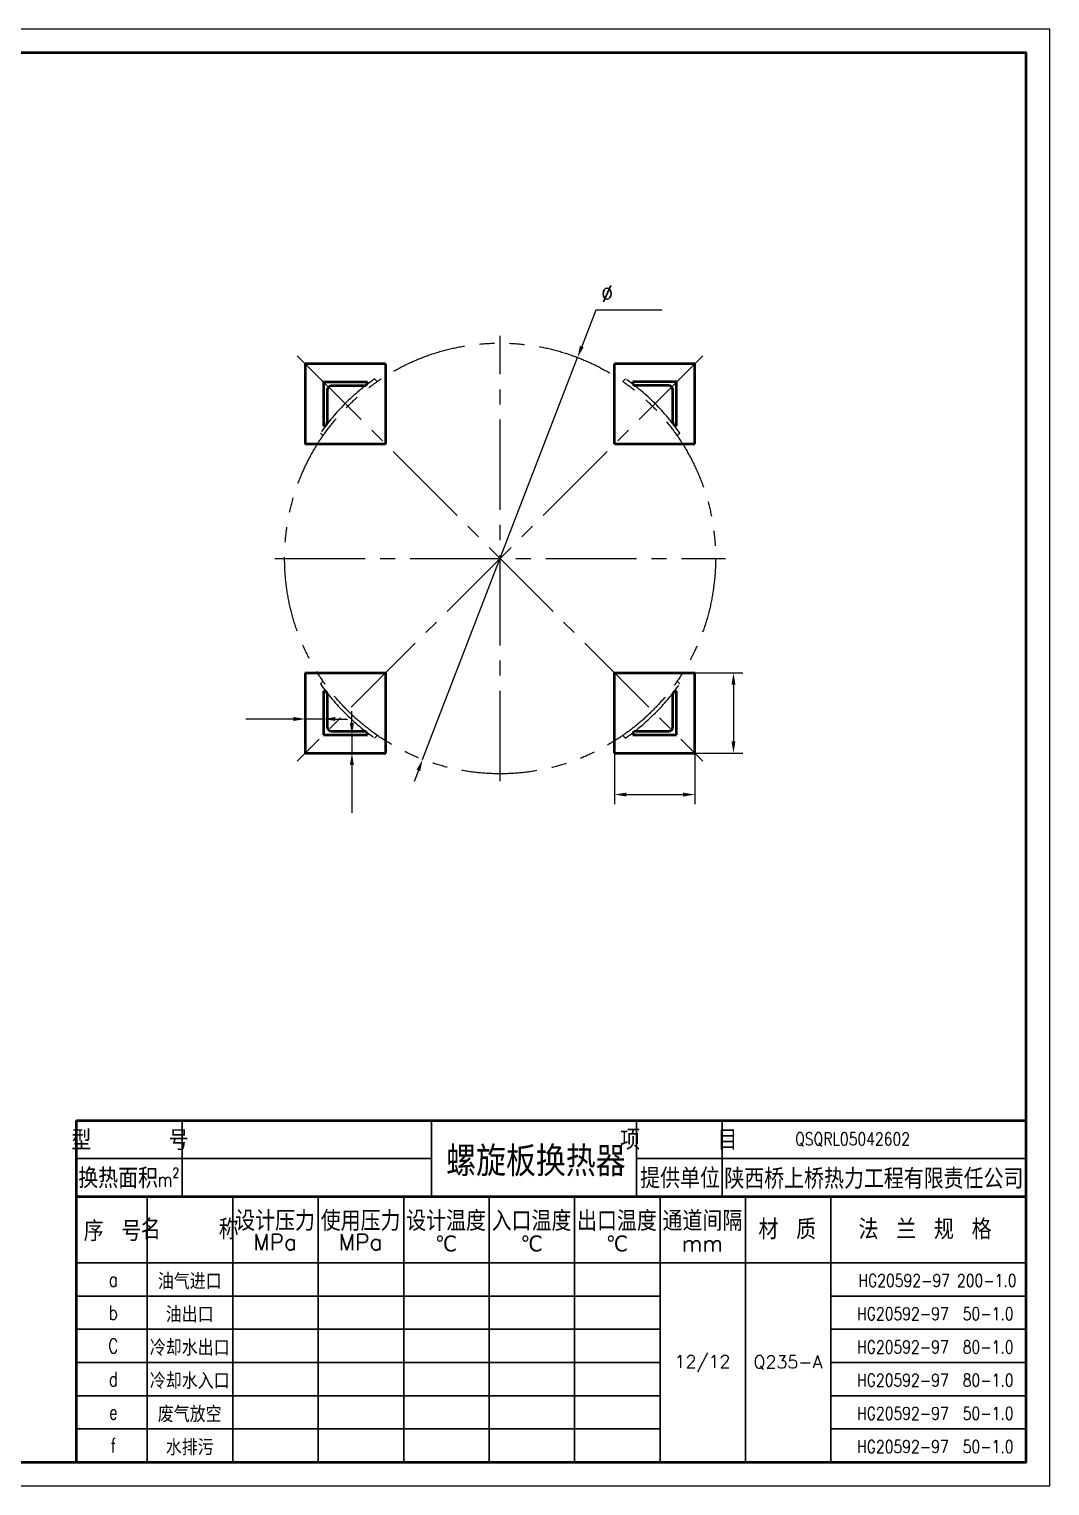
# Model space of a CAD drawing. Header units: millimetres. Extents: x 1 to 5591, y 1 to 3992.
# Drawn here: x 2796 to 5591, y 1 to 3992 of the extents above; entities that cross this region are included whole.
import ezdxf
from ezdxf.enums import TextEntityAlignment as Align

# ---------------------------------------------------------------- set-up
doc = ezdxf.new("R2010")
doc.units = ezdxf.units.MM
doc.header["$LTSCALE"] = 13
doc.linetypes.add('CENTER2', pattern=[28.575, 19.05, -3.175, 3.175, -3.175])
doc.linetypes.add('PHANTOM2', pattern=[31.75, 15.875, -3.175, 3.175, -3.175, 3.175, -3.175])
for name, color, linetype, lineweight in [('中心线（小）', 7, 'CENTER2', 13), ('双点划线（小）', 7, 'PHANTOM2', 13), ('粗实线', 7, 'Continuous', 40), ('细实线', 7, 'Continuous', 13)]:
    doc.layers.add(name, color=color, linetype=linetype, lineweight=lineweight)
doc.layers.add('尺寸线层', color=7, linetype='Continuous')
doc.styles.add('hz', font='txt.shx', dxfattribs={"bigfont": 'hztxt.shx'})
doc.styles.get("Standard").update_dxf_attribs({"font": 'romans.shx', "width": 0.8, "bigfont": 'hztxt.shx'})

msp = doc.modelspace()

# ---------------------------------------------------------------- linework, layer by layer
for p, q in [((3215.6, 794.2), (3215.6, 1002.2)), ((3897.9, 794.2), (3897.9, 1002.2)), ((4459.6, 794.2), (4459.6, 1002.2)), ((4693.6, 794.2), (4693.6, 1002.2)), ((2926.3, 898.2), (3897.9, 898.2)), ((4459.6, 898.2), (5526.3, 898.2)), ((3119.9, 66.2), (3119.9, 794.2)), ((3353.9, 66.2), (3353.9, 794.2)), ((3587.9, 66.2), (3587.9, 794.2)), ((3821.9, 66.2), (3821.9, 794.2)), ((4055.9, 66.2), (4055.9, 794.2)), ((4289.9, 66.2), (4289.9, 794.2)), ((4523.9, 66.2), (4523.9, 794.2)), ((4757.9, 66.2), (4757.9, 794.2)), ((4991.9, 66.2), (4991.9, 794.2)), ((2926.3, 612.2), (5526.3, 612.2)), ((2926.3, 521.2), (4523.9, 521.2)), ((4991.9, 521.2), (5526.3, 521.2)), ((2926.3, 430.2), (4523.9, 430.2)), ((4991.9, 430.2), (5526.3, 430.2)), ((2926.3, 339.2), (4523.9, 339.2)), ((4991.9, 339.2), (5526.3, 339.2)), ((2926.3, 248.2), (4523.9, 248.2)), ((4991.9, 248.2), (5526.3, 248.2)), ((2926.3, 157.2), (4523.9, 157.2)), ((4991.9, 157.2), (5526.3, 157.2))]:
    msp.add_line(p, q)
at = {"layer": '中心线（小）'}
for p, q in [((4085.9, 1932.1), (4085.9, 3152.1)), ((4641.4, 3097.6), (3530.3, 1986.5)), ((3530.3, 3097.6), (4641.4, 1986.5)), ((3468.6, 2542.1), (4703.2, 2542.1))]:
    msp.add_line(p, q, dxfattribs=at)
at = {"layer": '双点划线（小）'}
for p, q in [((3749.6, 3026.8), (3742.4, 3034)), ((4422.1, 3026.8), (4429.3, 3034)), ((3601.1, 2878.4), (3593.9, 2885.5)), ((4570.6, 2878.4), (4577.8, 2885.5)), ((3601.1, 2205.8), (3593.9, 2198.6)), ((4570.6, 2205.8), (4577.8, 2198.6)), ((3749.6, 2057.3), (3742.4, 2050.1)), ((4422.1, 2057.3), (4429.3, 2050.1))]:
    msp.add_line(p, q, dxfattribs=at)
msp.add_circle((4085.9, 2542.1), 590, dxfattribs=at)
for start, end in [(124.9213, 145.0787), (34.9213, 55.0787), (214.9213, 235.0787), (304.9213, 325.0787)]:
    msp.add_arc((4085.9, 2542.1), 600, start, end, dxfattribs=at)
at = {"layer": '粗实线'}
for p, q in [((3552.4, 3075.6), (3552.4, 2855.3)), ((3772.1, 3075.6), (3552.4, 3075.6)), ((3772.4, 3075.6), (3772.4, 2855.3)), ((4619.3, 3075.6), (4399.1, 3075.6)), ((4399.3, 2855.8), (4399.3, 3075.6)), ((4619.3, 2855.8), (4619.3, 3075.6)), ((3602.4, 3025.3), (3602.4, 2905.3)), ((3722.4, 3025.3), (3602.4, 3025.3)), ((3612.4, 3003.3), (3612.4, 2913.3)), ((3714.4, 3015.3), (3624.4, 3015.3)), ((3722.4, 3025.3), (3722.4, 3023.3)), ((4569.1, 3025.6), (4449.1, 3025.6)), ((4449.1, 3023.6), (4449.1, 3025.6)), ((4547.1, 3015.6), (4457.1, 3015.6)), ((4559.1, 2913.6), (4559.1, 3003.6)), ((4569.1, 2905.6), (4569.1, 3025.6)), ((3604.4, 2905.3), (3602.4, 2905.3)), ((4569.1, 2905.6), (4567.1, 2905.6)), ((3772.1, 2855.6), (3552.4, 2855.6)), ((4619.3, 2855.6), (4399.1, 2855.6)), ((3552.4, 2228.6), (3772.6, 2228.6)), ((3552.4, 2228.3), (3552.4, 2008.6)), ((3772.4, 2228.3), (3772.4, 2008.6)), ((4399.3, 2008.6), (4399.3, 2228.8)), ((4399.6, 2228.6), (4619.3, 2228.6)), ((4619.3, 2008.6), (4619.3, 2228.8)), ((3602.6, 2178.6), (3602.6, 2058.6)), ((3602.6, 2178.6), (3604.6, 2178.6)), ((3612.6, 2170.6), (3612.6, 2080.6)), ((4559.3, 2080.8), (4559.3, 2170.8)), ((4567.3, 2178.8), (4569.3, 2178.8)), ((4569.3, 2058.8), (4569.3, 2178.8)), ((3602.6, 2058.6), (3722.6, 2058.6)), ((3624.6, 2068.6), (3714.6, 2068.6)), ((3722.6, 2060.6), (3722.6, 2058.6)), ((4449.3, 2058.8), (4449.3, 2060.8)), ((4449.3, 2058.8), (4569.3, 2058.8)), ((4457.3, 2068.8), (4547.3, 2068.8)), ((3552.4, 2008.6), (3772.6, 2008.6)), ((4399.6, 2008.6), (4619.3, 2008.6)), ((2926.3, 1002.2), (5526.3, 1002.2)), ((2926.3, 66.2), (2926.3, 1002.2)), ((2926.3, 794.2), (5526.3, 794.2))]:
    msp.add_line(p, q, dxfattribs=at)
msp.add_lwpolyline([(66.3, 66.2), (5526.3, 66.2), (5526.3, 3927.2), (66.3, 3927.2)], close=True, dxfattribs=at)
for centre, radius, start, end in [((3624.4, 3003.3), 12, 90, 180), ((3714.4, 3023.3), 8, 270, 360), ((4457.1, 3023.6), 8, 180, 270), ((4547.1, 3003.6), 12, 0, 90), ((4567.1, 2913.6), 8, 180, 270), ((3604.4, 2913.3), 8, 270, 360), ((3604.6, 2170.6), 8, 360, 90), ((4567.3, 2170.8), 8, 90, 180), ((3624.6, 2080.6), 12, 180, 270), ((4547.3, 2080.8), 12, 270, 0), ((3714.6, 2060.6), 8, 360, 90), ((4457.3, 2060.8), 8, 90, 180)]:
    msp.add_arc(centre, radius, start, end, dxfattribs=at)
at = {"layer": '细实线'}
for p, q in [((4347.9, 3222), (4309.7, 3122.9)), ((4528.6, 3222), (4347.9, 3222)), ((3873.7, 1991.5), (4298, 3092.6)), ((4619.3, 2228.8), (4750.9, 2228.8)), ((4724.9, 2196.3), (4724.9, 2041.1)), ((3552.4, 2084.4), (3552.4, 2128.2)), ((3602.6, 2084.4), (3602.6, 2128.2)), ((3680.1, 2091.1), (3680.1, 2123.6)), ((3519.9, 2102.2), (3389.4, 2102.2)), ((3602.6, 2102.2), (3552.4, 2102.2)), ((3635.1, 2102.2), (3667.6, 2102.2)), ((3673.5, 2058.6), (3706.1, 2058.6)), ((3680.1, 2058.6), (3680.1, 2008.6)), ((3673.5, 2008.6), (3706.1, 2008.6)), ((4399.3, 2008.6), (4399.3, 1869.2)), ((4619.3, 2008.6), (4750.9, 2008.6)), ((4619.3, 2008.6), (4619.3, 1869.2)), ((3680.1, 1976.1), (3680.1, 1845.6)), ((3862, 1961.2), (3850.3, 1930.9)), ((4431.8, 1895.2), (4586.8, 1895.2))]:
    msp.add_line(p, q, dxfattribs=at)
msp.add_lwpolyline([(1.3, 1.2), (5591.3, 1.2), (5591.3, 3992.2), (1.3, 3992.2)], close=True, dxfattribs=at)
for points in [[(4304.6, 3124.9), (4314.8, 3121), (4298, 3092.6)], [(4719.5, 2196.3), (4730.3, 2196.3), (4724.9, 2228.8)], [(3519.9, 2107.7), (3519.9, 2096.8), (3552.4, 2102.2)], [(3635.1, 2107.7), (3635.1, 2096.8), (3602.6, 2102.2)], [(3674.6, 2091.1), (3685.5, 2091.1), (3680.1, 2058.6)], [(4719.5, 2041.1), (4730.3, 2041.1), (4724.9, 2008.6)], [(3674.6, 1976.1), (3685.5, 1976.1), (3680.1, 2008.6)], [(3857, 1963.2), (3867.1, 1959.3), (3873.7, 1991.5)], [(4431.8, 1900.6), (4431.8, 1889.8), (4399.3, 1895.2)], [(4586.8, 1900.6), (4586.8, 1889.8), (4619.3, 1895.2)]]:
    msp.add_solid(points, dxfattribs=at)

# ---------------------------------------------------------------- texts
at = {"style": 'hz'}
for s, height, p in [('型    号', 54.6, (3072.5, 950.8)), ('项    目', 54.6, (4575.1, 950.8)), ('螺旋板换热器', 81.9, (4183.9, 894.6)), ('换热面积', 54.6, (3039.9, 846.8)), ('提供单位', 54.6, (4578.6, 846.8)), ('陕西桥上桥热力工程有限责任公司', 54.6, (5109.4, 845.2)), ('设计压力', 54.6, (3469.9, 729.9)), ('使用压力', 54.6, (3703.9, 729.9)), ('设计温度', 54.6, (3937.9, 729.9)), ('入口温度', 54.6, (4171.9, 729.9)), ('出口温度', 54.6, (4405.9, 729.9)), ('通道间隔', 54.6, (4639.9, 729.9)), ('序 号', 54.6, (3024.7, 701.9)), ('名   称', 54.6, (3236, 706.8)), ('材 质', 54.6, (4872.3, 706.8)), ('法 兰 规 格', 54.6, (5249.6, 706.8)), ('MPa', 43.68, (3469.9, 669.1)), ('MPa', 43.68, (3703.9, 669.1)), ('℃', 43.7, (3937.9, 665.4)), ('℃', 43.7, (4171.9, 665.4)), ('℃', 43.7, (4405.9, 665.4)), ('mm', 43.68, (4639.9, 665.4))]:
    msp.add_text(s, height=height, dxfattribs=at).set_placement(p, align=Align.MIDDLE)
at = {"insert": (3177.7, 846.8), "char_height": 39, "width": 156, "attachment_point": 5}
msp.add_mtext('\\A1;m{\\H0.7x;\\S2^ ;}', dxfattribs=at)
at = {"layer": '尺寸线层', "insert": (4379, 3267.5), "char_height": 45.5, "attachment_point": 5}
msp.add_mtext('∅', dxfattribs=at)
at = {"layer": '细实线', "style": 'hz'}
for s, height, p in [('油气进口', 43.68, (3236, 563.8)), ('油出口', 43.68, (3236, 472.8)), ('冷却水出口', 43.68, (3236, 381.8)), ('12/12', 34.94, (4640, 339.2)), ('Q235-A', 34.94, (4874, 339.2)), ('冷却水入口', 43.68, (3236, 290.8)), ('废气放空', 43.68, (3236, 199.8)), ('水排污', 43.68, (3236, 108.8))]:
    msp.add_text(s, height=height, dxfattribs=at).set_placement(p, align=Align.MIDDLE)
at = {"layer": '细实线', "char_height": 35, "attachment_point": 9}
for s, insert in [('QSQRL05042602', (5208.4, 930.9)), ('HG20592-97 200-1.0', (5500.2, 546.3)), ('HG20592-97  50-1.0', (5491.9, 455.3)), ('HG20592-97  80-1.0', (5491.9, 364.3)), ('HG20592-97  80-1.0', (5491.9, 273.3)), ('HG20592-97  50-1.0', (5491.9, 182.3)), ('HG20592-97  50-1.0', (5491.9, 91.3))]:
    msp.add_mtext(s, dxfattribs=dict(at, insert=insert))
at = {"layer": '细实线', "char_height": 39, "width": 156, "attachment_point": 5}
for s, insert in [('a', (3026.7, 566.7)), ('b', (3026.7, 475.7)), ('C', (3026.7, 384.7)), ('d', (3026.7, 293.7)), ('e', (3026.7, 202.7)), ('f', (3026.7, 111.7))]:
    msp.add_mtext(s, dxfattribs=dict(at, insert=insert))

doc.saveas('drawing.dxf')
